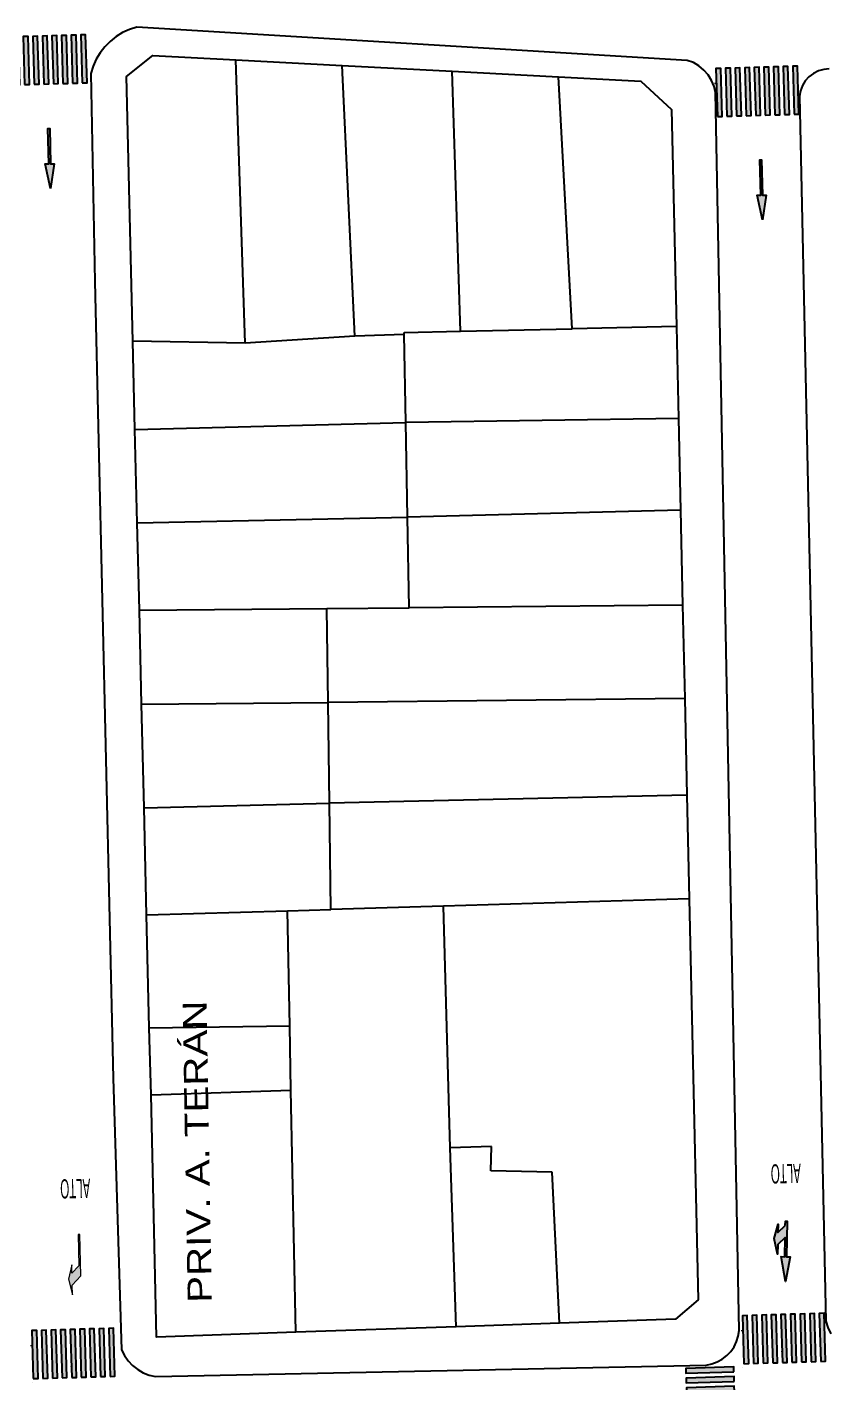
# Model space of a CAD drawing. Header units: metres. Extents: x 668617 to 675126, y 2286318 to 2293677.
# Drawn here: x 670002.9 to 670069.7, y 2287325.6 to 2287438.5 of the extents above; entities that cross this region are included whole.
import ezdxf
from ezdxf.enums import TextEntityAlignment as Align

# ---------------------------------------------------------------- set-up
doc = ezdxf.new("R2010")
doc.units = ezdxf.units.M
doc.header["$MEASUREMENT"] = 0
doc.linetypes.add('ACAD_ISO07W100', pattern=[3, 0, -3])
for name, color, linetype in [('DMTG-PB-BANQUETAS', 251, 'Continuous'), ('DMTG-PB-LOTIFICACION', 253, 'Continuous'), ('DMTG-PB-MANZANAS', 251, 'Continuous'), ('DMTG-SH-FLECHA FRENTE', 252, 'Continuous'), ('DMTG-SH-FLECHA FRENTE DERECHA', 252, 'Continuous'), ('DMTG-SH-LEYENDA ALTO', 252, 'Continuous'), ('DMTG-SH-PASO PEATONAL', 253, 'Continuous'), ('DMTG-X-NOM CALLES', 250, 'Continuous')]:
    doc.layers.add(name, color=color, linetype=linetype)
doc.layers.add('SH_FLECHA_DERECHA', color=7, linetype='Continuous', lineweight=0)
doc.layers.add('SH_LEYENDA_ALTO', color=7, linetype='Continuous', lineweight=0)
doc.styles.add('Arial', font='arial.ttf')
doc.styles.add('CALLE', font='arial.ttf', dxfattribs={"height": 9})

# ---------------------------------------------------------------- blocks, each defined once
blk = doc.blocks.new('*U343')
at = {"transparency": 33554687}
h = blk.add_hatch(color=252, dxfattribs=at)
h.dxf.hatch_style = 1
h.paths.add_polyline_path([(0.32, 6.49), (0.34, 6.89), (-3.65, 7.09), (-3.67, 6.69)])
h = blk.add_hatch(color=252, dxfattribs=at)
h.dxf.hatch_style = 1
h.paths.add_polyline_path([(0.28, 5.69), (0.3, 6.09), (-3.69, 6.29), (-3.71, 5.89)])
h = blk.add_hatch(color=252, dxfattribs=at)
h.dxf.hatch_style = 1
h.paths.add_polyline_path([(0.2, 4.09), (0.22, 4.49), (-3.77, 4.69), (-3.79, 4.29)])
h = blk.add_hatch(color=252, dxfattribs=at)
h.dxf.hatch_style = 1
h.paths.add_polyline_path([(0.24, 4.89), (0.26, 5.29), (-3.73, 5.49), (-3.75, 5.09)])
h = blk.add_hatch(color=252, dxfattribs=at)
h.dxf.hatch_style = 1
h.paths.add_polyline_path([(0.16, 3.3), (0.18, 3.7), (-3.81, 3.89), (-3.83, 3.49)])
h = blk.add_hatch(color=252, dxfattribs=at)
h.dxf.hatch_style = 1
h.paths.add_polyline_path([(0.08, 1.7), (0.1, 2.1), (-3.89, 2.3), (-3.91, 1.9)])
h = blk.add_hatch(color=252, dxfattribs=at)
h.dxf.hatch_style = 1
h.paths.add_polyline_path([(0.12, 2.5), (0.14, 2.9), (-3.85, 3.09), (-3.87, 2.69)])
h = blk.add_hatch(color=252, dxfattribs=at)
h.dxf.hatch_style = 1
h.paths.add_polyline_path([(0.04, 0.9), (0.06, 1.3), (-3.93, 1.5), (-3.95, 1.1)])
h = blk.add_hatch(color=252, dxfattribs=at)
h.dxf.hatch_style = 1
h.paths.add_polyline_path([(0, 0.1), (0.02, 0.5), (-3.97, 0.7), (-3.99, 0.3)])
for points in [[(0.32, 6.49), (0.34, 6.89), (-3.65, 7.09), (-3.67, 6.69)], [(0.28, 5.69), (0.3, 6.09), (-3.69, 6.29), (-3.71, 5.89)], [(0.2, 4.09), (0.22, 4.49), (-3.77, 4.69), (-3.79, 4.29)], [(0.24, 4.89), (0.26, 5.29), (-3.73, 5.49), (-3.75, 5.09)], [(0.16, 3.3), (0.18, 3.7), (-3.81, 3.89), (-3.83, 3.49)], [(0.08, 1.7), (0.1, 2.1), (-3.89, 2.3), (-3.91, 1.9)], [(0.12, 2.5), (0.14, 2.9), (-3.85, 3.09), (-3.87, 2.69)], [(0.04, 0.9), (0.06, 1.3), (-3.93, 1.5), (-3.95, 1.1)], [(0, 0.1), (0.02, 0.5), (-3.97, 0.7), (-3.99, 0.3)]]:
    blk.add_lwpolyline(points, close=True)
at = {"layer": 'Defpoints', "color": 255, "linetype": 'ACAD_ISO07W100'}
for p, q in [((-0.73, 3.37), (0.31, 0.45)), ((-2.8, 0.14), (0.3, -0.01))]:
    blk.add_line(p, q, dxfattribs=at)
blk = doc.blocks.new('*U60')
blk.add_hatch(color=252).paths.add_polyline_path([(-2.06, 9.79), (-2.44, 7.74), (-2.14, 7.74), (-2.14, 4.79), (-1.99, 4.79), (-1.99, 7.74), (-1.69, 7.74)])
at = {"color": 252}
blk.add_lwpolyline([(-2.06, 9.79), (-2.44, 7.74), (-2.14, 7.74), (-2.14, 4.79), (-1.99, 4.79), (-1.99, 7.74), (-1.69, 7.74), (-2.06, 9.79)], dxfattribs=at)
blk = doc.blocks.new('FD')
at = {"layer": 'SH_FLECHA_DERECHA', "true_color": 0x636466}
blk.add_hatch(color=251, dxfattribs=at).paths.add_polyline_path([(-1.55, 0.42), (-5, 0.42), (-5, 0.27), (-2.4, 0.27), (-1.8, -0.32), (-2.5, -0.32), (-1.3, -0.62), (0, -0.32), (-0.8, -0.32)])
at = {"layer": 'SH_FLECHA_DERECHA', "color": 251, "true_color": 0x636466}
blk.add_lwpolyline([(-1.55, 0.42), (-5, 0.42), (-5, 0.27), (-2.4, 0.27), (-1.8, -0.32), (-2.5, -0.32), (-1.3, -0.62), (0, -0.32), (-0.8, -0.32), (-1.55, 0.42)], close=True, dxfattribs=at)
blk = doc.blocks.new('ALTO')
at = {"layer": 'SH_LEYENDA_ALTO', "color": 251, "true_color": 0x636466, "style": 'Arial', "width": 0.428234}
blk.add_text('ALTO', height=1.6, dxfattribs=at).set_placement((-1.25, 0), (1.25, 0), align=Align.FIT)
blk = doc.blocks.new('*U61')
blk.add_hatch(color=252).paths.add_polyline_path([(-2.43, 3.09), (-2.43, 2.74), (-2.58, 2.74), (-2.58, 5.69), (-2.88, 5.69), (-2.51, 7.74), (-2.13, 5.69), (-2.43, 5.69), (-2.43, 4.09), (-1.83, 4.69), (-1.83, 5.49), (-1.53, 4.19), (-1.83, 2.99), (-1.83, 3.69)])
at = {"color": 252}
blk.add_lwpolyline([(-2.43, 3.09), (-2.43, 2.74), (-2.58, 2.74), (-2.58, 5.69), (-2.88, 5.69), (-2.51, 7.74), (-2.13, 5.69), (-2.43, 5.69), (-2.43, 4.09), (-1.83, 4.69), (-1.83, 5.49), (-1.53, 4.19), (-1.83, 2.99), (-1.83, 3.69)], close=True, dxfattribs=at)
blk = doc.blocks.new('*U346')
at = {"transparency": 33554687}
h = blk.add_hatch(color=252, dxfattribs=at)
h.dxf.hatch_style = 1
h.paths.add_polyline_path([(0.28, 5.69), (0.3, 6.09), (-3.69, 6.29), (-3.71, 5.89)])
h = blk.add_hatch(color=252, dxfattribs=at)
h.dxf.hatch_style = 1
h.paths.add_polyline_path([(0.2, 4.09), (0.22, 4.49), (-3.77, 4.69), (-3.79, 4.29)])
h = blk.add_hatch(color=252, dxfattribs=at)
h.dxf.hatch_style = 1
h.paths.add_polyline_path([(0.24, 4.89), (0.26, 5.29), (-3.73, 5.49), (-3.75, 5.09)])
h = blk.add_hatch(color=252, dxfattribs=at)
h.dxf.hatch_style = 1
h.paths.add_polyline_path([(0.16, 3.3), (0.18, 3.7), (-3.81, 3.89), (-3.83, 3.49)])
h = blk.add_hatch(color=252, dxfattribs=at)
h.dxf.hatch_style = 1
h.paths.add_polyline_path([(0.08, 1.7), (0.1, 2.1), (-3.89, 2.3), (-3.91, 1.9)])
h = blk.add_hatch(color=252, dxfattribs=at)
h.dxf.hatch_style = 1
h.paths.add_polyline_path([(0.12, 2.5), (0.14, 2.9), (-3.85, 3.09), (-3.87, 2.69)])
h = blk.add_hatch(color=252, dxfattribs=at)
h.dxf.hatch_style = 1
h.paths.add_polyline_path([(0.04, 0.9), (0.06, 1.3), (-3.93, 1.5), (-3.95, 1.1)])
h = blk.add_hatch(color=252, dxfattribs=at)
h.dxf.hatch_style = 1
h.paths.add_polyline_path([(0, 0.1), (0.02, 0.5), (-3.97, 0.7), (-3.99, 0.3)])
for points in [[(0.28, 5.69), (0.3, 6.09), (-3.69, 6.29), (-3.71, 5.89)], [(0.2, 4.09), (0.22, 4.49), (-3.77, 4.69), (-3.79, 4.29)], [(0.24, 4.89), (0.26, 5.29), (-3.73, 5.49), (-3.75, 5.09)], [(0.16, 3.3), (0.18, 3.7), (-3.81, 3.89), (-3.83, 3.49)], [(0.08, 1.7), (0.1, 2.1), (-3.89, 2.3), (-3.91, 1.9)], [(0.12, 2.5), (0.14, 2.9), (-3.85, 3.09), (-3.87, 2.69)], [(0.04, 0.9), (0.06, 1.3), (-3.93, 1.5), (-3.95, 1.1)], [(0, 0.1), (0.02, 0.5), (-3.97, 0.7), (-3.99, 0.3)]]:
    blk.add_lwpolyline(points, close=True)
at = {"layer": 'Defpoints', "color": 255, "linetype": 'ACAD_ISO07W100'}
for p, q in [((-2.92, 0.9), (0.18, 0.75)), ((-2.8, 0.14), (0.3, -0.01))]:
    blk.add_line(p, q, dxfattribs=at)

msp = doc.modelspace()

# ---------------------------------------------------------------- linework, layer by layer
at = {"layer": 'DMTG-PB-BANQUETAS'}
for points in [[(670059.45984, 2287327.09988), (670059.92856, 2287327.19542), (670060.37679, 2287327.36112), (670060.79553, 2287327.59403), (670061.1727, 2287327.88726), (670061.50227, 2287328.23383), (670061.77418, 2287328.62784), (670061.98336, 2287329.05731), (670062.12473, 2287329.51427), (670062.19423, 2287329.98777), (670060.23166, 2287433.01807), (670060.10952, 2287433.54198), (670059.90418, 2287434.03851), (670059.62055, 2287434.49562), (670059.26652, 2287434.90024), (670058.85204, 2287435.24231), (670058.38702, 2287435.51275), (670057.88442, 2287435.70447), (670012.0646, 2287438.47174), (670011.46015, 2287438.2782), (670010.88218, 2287438.01346), (670010.34072, 2287437.68244), (670009.8428, 2287437.28811), (670009.39645, 2287436.83639), (670009.00574, 2287436.33526), (670008.67972, 2287435.79065), (670008.42043, 2287435.21155), (670008.23195, 2287434.60493), (670008.57917, 2287417.29189), (670010.09285, 2287350.99191), (670010.79799, 2287328.38409), (670011.03846, 2287327.9043), (670011.34622, 2287327.46402), (670011.71434, 2287327.07329), (670012.1349, 2287326.74018), (670012.59892, 2287326.47075), (670013.09747, 2287326.27206), (670013.61856, 2287326.14721), (670059.45984, 2287327.09988)], [(670069.69744, 2287434.98625), (670069.23714, 2287434.94665), (670068.7922, 2287434.82193), (670068.37868, 2287434.61698), (670068.01061, 2287434.33769), (670067.70008, 2287433.99597), (670067.45916, 2287433.60174), (670067.29597, 2287433.16993), (670067.21561, 2287432.71451), (670069.4032, 2287330.76959)], [(670069.4032, 2287330.76959), (670069.57919, 2287330.22627), (670069.82741, 2287329.71243)]]:
    msp.add_lwpolyline(points, dxfattribs=at)
at = {"layer": 'DMTG-PB-LOTIFICACION'}
for p, q in [((670011.20037, 2287434.36997), (670013.40296, 2287436.10941)), ((670013.40296, 2287436.10941), (670020.29457, 2287435.75868)), ((670020.29457, 2287435.75868), (670029.14677, 2287435.27627)), ((670021.08557, 2287412.16097), (670020.29457, 2287435.75868)), ((670029.14677, 2287435.27627), (670038.31897, 2287434.79523)), ((670030.20315, 2287412.75974), (670029.14677, 2287435.27627)), ((670038.31897, 2287434.79523), (670047.16109, 2287434.33278)), ((670038.99829, 2287413.14986), (670038.31897, 2287434.79523)), ((670011.7247, 2287412.3312), (670011.20037, 2287434.36997)), ((670047.16109, 2287434.33278), (670054.01278, 2287433.96187)), ((670048.30801, 2287413.35378), (670047.16109, 2287434.33278)), ((670054.01278, 2287433.96187), (670056.56283, 2287431.6226)), ((670056.56283, 2287431.6226), (670056.97021, 2287413.54352)), ((670034.31199, 2287413.04721), (670038.99829, 2287413.14986)), ((670034.31485, 2287412.8847), (670034.31199, 2287413.04721)), ((670038.99829, 2287413.14986), (670048.30801, 2287413.35378)), ((670056.97021, 2287413.54352), (670048.30801, 2287413.35378)), ((670056.97021, 2287413.54352), (670057.15295, 2287405.89395)), ((670021.08557, 2287412.16097), (670011.7247, 2287412.3312)), ((670011.9062, 2287404.97164), (670011.7247, 2287412.3312)), ((670030.20315, 2287412.75974), (670021.08557, 2287412.16097)), ((670034.31485, 2287412.8847), (670030.20315, 2287412.75974)), ((670034.44409, 2287405.54744), (670034.31485, 2287412.8847)), ((670011.9062, 2287404.97164), (670034.44409, 2287405.54744)), ((670057.15295, 2287405.89395), (670034.44409, 2287405.54744)), ((670034.58781, 2287397.66769), (670034.44409, 2287405.54744)), ((670057.15295, 2287405.89395), (670057.31561, 2287398.26429)), ((670012.08937, 2287397.22207), (670011.9062, 2287404.97164)), ((670012.08937, 2287397.22207), (670034.58781, 2287397.66769)), ((670012.28057, 2287389.93255), (670012.08937, 2287397.22207)), ((670057.31561, 2287398.26429), (670034.58781, 2287397.66769)), ((670034.72005, 2287390.1426), (670034.58781, 2287397.66769)), ((670057.31561, 2287398.26429), (670057.48946, 2287390.35467)), ((670012.28057, 2287389.93255), (670027.87019, 2287390.07848)), ((670012.46408, 2287382.10298), (670012.28057, 2287389.93255)), ((670027.87019, 2287390.07848), (670034.72005, 2287390.1426)), ((670027.9837, 2287382.24893), (670027.87019, 2287390.07848)), ((670057.48946, 2287390.35467), (670034.72005, 2287390.1426)), ((670057.48946, 2287390.35467), (670057.67272, 2287382.5851)), ((670057.67272, 2287382.5851), (670027.9837, 2287382.24893)), ((670057.67272, 2287382.5851), (670057.84713, 2287374.54547)), ((670012.46408, 2287382.10298), (670027.9837, 2287382.24893)), ((670012.67102, 2287373.47346), (670012.46408, 2287382.10298)), ((670028.09956, 2287373.86904), (670027.9837, 2287382.24893)), ((670012.67102, 2287373.47346), (670028.09956, 2287373.86904)), ((670057.84713, 2287374.54547), (670028.09956, 2287373.86904)), ((670028.20756, 2287365.03243), (670028.09956, 2287373.86904)), ((670057.84713, 2287374.54547), (670058.03407, 2287365.91588)), ((670012.86907, 2287364.5839), (670012.67102, 2287373.47346)), ((670058.03407, 2287365.91588), (670037.59617, 2287365.31509)), ((670058.03407, 2287365.91588), (670058.77689, 2287332.54752)), ((670012.86907, 2287364.5839), (670024.5977, 2287364.92687)), ((670013.0993, 2287355.18446), (670012.86907, 2287364.5839)), ((670024.5977, 2287364.92687), (670028.20756, 2287365.03243)), ((670024.7864, 2287355.33409), (670024.5977, 2287364.92687)), ((670037.59617, 2287365.31509), (670028.20756, 2287365.03243)), ((670038.1425, 2287345.18042), (670037.59617, 2287365.31509)), ((670013.0993, 2287355.18446), (670024.7864, 2287355.33409)), ((670013.24327, 2287349.58481), (670013.0993, 2287355.18446)), ((670024.89163, 2287349.98433), (670024.7864, 2287355.33409)), ((670013.24327, 2287349.58481), (670024.89163, 2287349.98433)), ((670025.28798, 2287329.8351), (670024.89163, 2287349.98433)), ((670013.70951, 2287329.43588), (670013.24327, 2287349.58481)), ((670041.58202, 2287345.30504), (670038.1425, 2287345.18042)), ((670041.52067, 2287343.28468), (670041.58202, 2287345.30504)), ((670038.64623, 2287330.29188), (670038.1425, 2287345.18042)), ((670046.6313, 2287343.15639), (670041.52067, 2287343.28468)), ((670047.24505, 2287330.59843), (670046.6313, 2287343.15639)), ((670058.77689, 2287332.54752), (670056.89378, 2287330.92945)), ((670056.89378, 2287330.92945), (670047.24505, 2287330.59843)), ((670025.28798, 2287329.8351), (670013.70951, 2287329.43588)), ((670038.64623, 2287330.29188), (670025.28798, 2287329.8351)), ((670047.24505, 2287330.59843), (670038.64623, 2287330.29188))]:
    msp.add_line(p, q, dxfattribs=at)
at = {"layer": 'DMTG-PB-MANZANAS'}
msp.add_lwpolyline([(670020.29457, 2287435.75868), (670029.14677, 2287435.27627), (670038.31897, 2287434.79523), (670047.16109, 2287434.33278), (670054.01278, 2287433.96187), (670056.56283, 2287431.6226), (670056.97021, 2287413.54352), (670057.15295, 2287405.89395), (670057.31561, 2287398.26429), (670057.48946, 2287390.35467), (670057.67272, 2287382.5851), (670057.84713, 2287374.54547), (670058.03407, 2287365.91588), (670058.77689, 2287332.54752), (670056.89378, 2287330.92945), (670047.24505, 2287330.59843), (670038.64623, 2287330.29188), (670025.28798, 2287329.8351), (670013.70951, 2287329.43588), (670013.24327, 2287349.58481), (670013.0993, 2287355.18446), (670012.86907, 2287364.5839), (670012.67102, 2287373.47346), (670012.46408, 2287382.10298), (670012.28057, 2287389.93255), (670012.08937, 2287397.22207), (670011.9062, 2287404.97164), (670011.7247, 2287412.3312), (670011.20037, 2287434.36997), (670013.40296, 2287436.10941)], close=True, dxfattribs=at)

# ---------------------------------------------------------------- block references
at = {"layer": 'DMTG-SH-FLECHA FRENTE', "xscale": -1, "rotation": 181.5044970123616}
for p in [(670006.67442, 2287434.88162), (670065.9344, 2287432.2713)]:
    msp.add_blockref('*U60', p, dxfattribs=at)
at = {"layer": 'DMTG-SH-FLECHA FRENTE DERECHA'}
for name, p, rotation in [('*U61', (670063.65582, 2287341.85031), 179.1174415921364), ('FD', (670007.01556, 2287332.96787), 271.2325400478213)]:
    msp.add_blockref(name, p, dxfattribs=dict(at, rotation=rotation))
at = {"layer": 'DMTG-SH-LEYENDA ALTO', "rotation": 181.1387249624158}
for p in [(670066.06798, 2287343.83581), (670006.92183, 2287342.59116)]:
    msp.add_blockref('ALTO', p, dxfattribs=at)
at = {"layer": 'DMTG-SH-PASO PEATONAL', "color": 252, "true_color": 0x939598}
for name, p, rotation in [('*U343', (670001.02301, 2287433.63032), 274.5571489494237), ('*U343', (670060.28298, 2287431.02), 274.5571489494237), ('*U343', (670062.49149, 2287327.21172), 274.5571489494237), ('*U343', (670003.34534, 2287325.96708), 274.5571489494237), ('*U346', (670061.94526, 2287320.85545), 4.715714987790068)]:
    msp.add_blockref(name, p, dxfattribs=dict(at, rotation=rotation))

# ---------------------------------------------------------------- texts
at = {"layer": 'DMTG-X-NOM CALLES', "linetype": 'Continuous', "ltscale": 30, "style": 'CALLE', "width": 1.2}
msp.add_text('PRIV. A. TERÁN', height=2, rotation=90.9839498, dxfattribs=at).set_placement((670018.29904, 2287332.30719))

doc.saveas('drawing.dxf')
